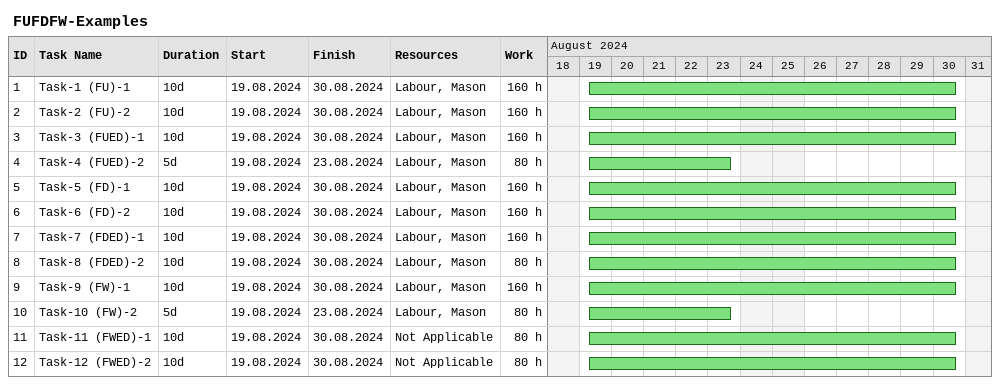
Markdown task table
FUFDFW-Examples

| ID | Task | Duration | Start | Finish | Resources | Work (h) |
|---|---|---|---|---|---|---|
| 1 | Task-1 (FU)-1 | 10d | 2024-08-19 | 2024-08-30 | Labour, Mason | 160 |
| 2 | Task-2 (FU)-2 | 10d | 2024-08-19 | 2024-08-30 | Labour, Mason | 160 |
| 3 | Task-3 (FUED)-1 | 10d | 2024-08-19 | 2024-08-30 | Labour, Mason | 160 |
| 4 | Task-4 (FUED)-2 | 5d | 2024-08-19 | 2024-08-23 | Labour, Mason | 80 |
| 5 | Task-5 (FD)-1 | 10d | 2024-08-19 | 2024-08-30 | Labour, Mason | 160 |
| 6 | Task-6 (FD)-2 | 10d | 2024-08-19 | 2024-08-30 | Labour, Mason | 160 |
| 7 | Task-7 (FDED)-1 | 10d | 2024-08-19 | 2024-08-30 | Labour, Mason | 160 |
| 8 | Task-8 (FDED)-2 | 10d | 2024-08-19 | 2024-08-30 | Labour, Mason | 80 |
| 9 | Task-9 (FW)-1 | 10d | 2024-08-19 | 2024-08-30 | Labour, Mason | 160 |
| 10 | Task-10 (FW)-2 | 5d | 2024-08-19 | 2024-08-23 | Labour, Mason | 80 |
| 11 | Task-11 (FWED)-1 | 10d | 2024-08-19 | 2024-08-30 | Not Applicable | 80 |
| 12 | Task-12 (FWED)-2 | 10d | 2024-08-19 | 2024-08-30 | Not Applicable | 80 |
